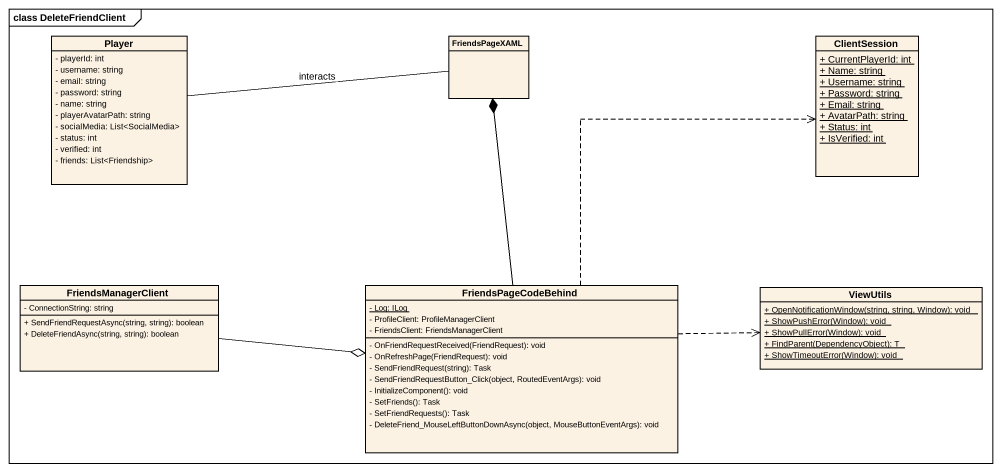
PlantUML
@startuml
mainframe class DeleteFriendClient
hide circle
hide empty members
skinparam classAttributeIconSize 0
class Player {
  - playerId: int
  - username: string
  - email: string
  - password: string
  - name: string
  - playerAvatarPath: string
  - socialMedia: List<SocialMedia>
  - status: int
  - verified: int
  - friends: List<Friendship>
}
class FriendsPageXAML
class ClientSession {
  {static} + CurrentPlayerId: int
  {static} + Name: string
  {static} + Username: string
  {static} + Password: string
  {static} + Email: string
  {static} + AvatarPath: string
  {static} + Status: int
  {static} + IsVerified: int
}
class FriendsManagerClient {
  - ConnectionString: string
  + SendFriendRequestAsync(string, string): boolean
  + DeleteFriendAsync(string, string): boolean
}
class FriendsPageCodeBehind {
  {static} - Log: ILog
  - ProfileClient: ProfileManagerClient
  - FriendsClient: FriendsManagerClient
  - OnFriendRequestReceived(FriendRequest): void
  - OnRefreshPage(FriendRequest): void
  - SendFriendRequest(string): Task
  - SendFriendRequestButton_Click(object, RoutedEventArgs): void
  - InitializeComponent(): void
  - SetFriends(): Task
  - SetFriendRequests(): Task
  - DeleteFriend_MouseLeftButtonDownAsync(object, MouseButtonEventArgs): void
}
class ViewUtils {
  {static} + OpenNotificationWindow(string, string, Window): void
  {static} + ShowPushError(Window): void
  {static} + ShowPullError(Window): void
  {static} + FindParent(DependencyObject): T
  {static} + ShowTimeoutError(Window): void
}
Player -right- FriendsPageXAML : interacts
FriendsManagerClient -right-o FriendsPageCodeBehind
FriendsPageCodeBehind -up-* FriendsPageXAML
FriendsPageCodeBehind .up.> ClientSession
FriendsPageCodeBehind .right.> ViewUtils
@enduml
